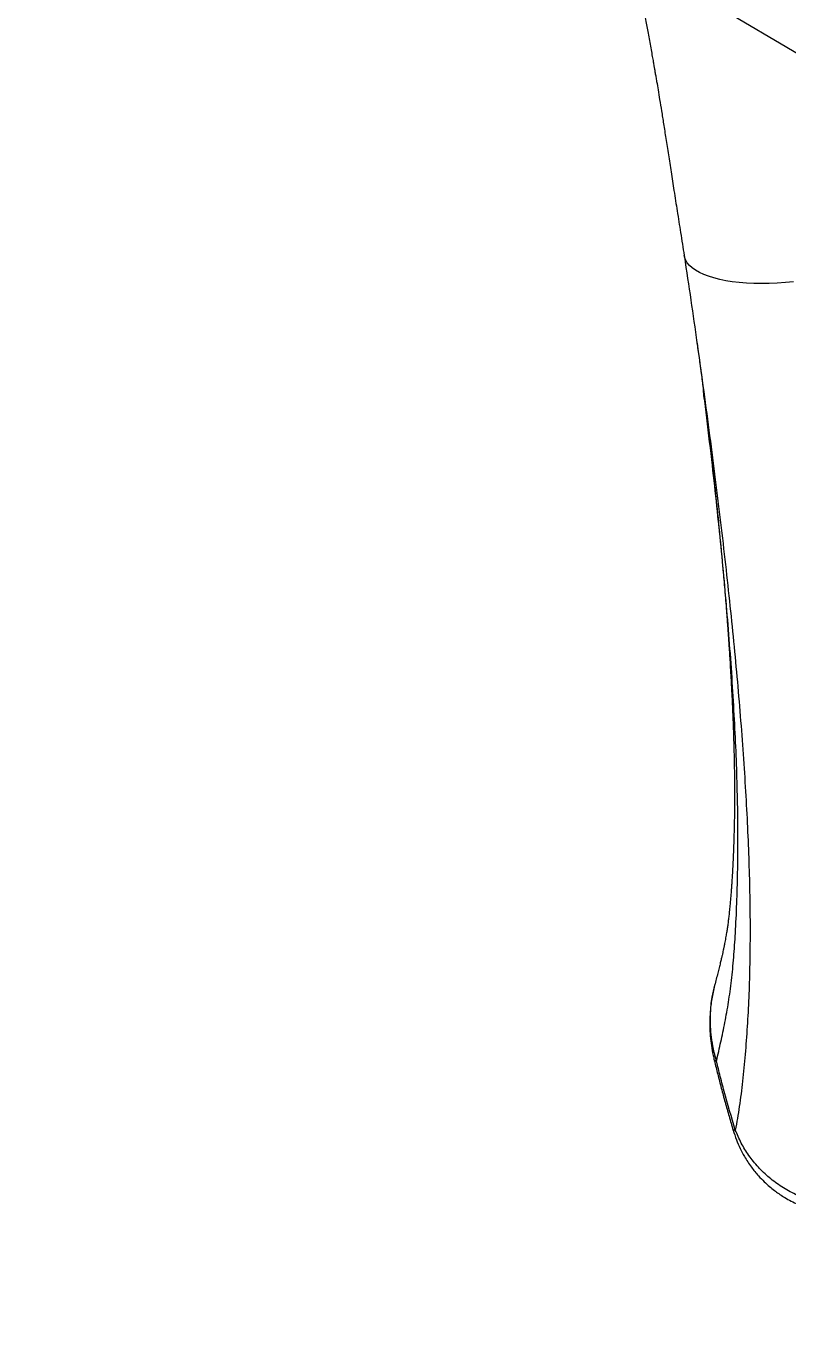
# Model space of a CAD drawing. Header units: millimetres. Extents: x -5609 to 5139, y -3980 to 3221.
# Drawn here: x 1279 to 1733, y -1118 to -338 of the extents above; entities that cross this region are included whole.
import ezdxf

# ---------------------------------------------------------------- set-up
doc = ezdxf.new("R2010")
doc.units = ezdxf.units.MM
for name, color, linetype in [('DIKOM_ОБЪЕКТ', 7, 'Continuous'), ('DIKOM_РАЗМЕР_ЗОНА', 7, 'Continuous'), ('DIKOM_РАЗМЕР_ОБЪЕКТА', 7, 'Continuous')]:
    doc.layers.add(name, color=color, linetype=linetype)
doc.styles.add('style1', font='arial.ttf', dxfattribs={"width": 0.8})
doc.dimstyles.new('1-50', dxfattribs={"dimtxt": 300, "dimasz": 200, "dimexe": 100, "dimexo": 0, "dimgap": 100, "dimtad": 1, "dimtxsty": 'style1', "dimcen": 200, "dimclrd": 7, "dimclre": 7, "dimclrt": 7, "dimadec": 1, "dimazin": 2, "dimtfac": 1, "dimtmove": 0, "dimatfit": 2, "dimfxl": 0, "dimlwd": 25, "dimlwe": 18, "dimarcsym": 0})

# ---------------------------------------------------------------- blocks, each defined once
blk = doc.blocks.new('A$Cc336a1e3')
at = {"color": 7, "linetype": 'Continuous', "lineweight": 15}
for p, q in [((4369.02, 1030.63), (4686.26, 842.91)), ((4491.56, 797.25), (4491.44, 797.82)), ((4498.79, 747.88), (4499.09, 745.78)), ((4503.26, 714.63), (4502.89, 717.62)), ((4509.72, 363.01), (4509.88, 363.74)), ((4510.68, 318), (4510.68, 318.04))]:
    blk.add_line(p, q, dxfattribs=at)
at = {"color": 8, "linetype": 'Continuous', "lineweight": 15, "flags": 128}
for points in [[(4556.69, 782.22), (4551.8, 781.74), (4546.96, 781.4), (4542.18, 781.19), (4537.5, 781.13), (4532.94, 781.2), (4528.51, 781.4), (4524.24, 781.75), (4520.16, 782.22), (4516.28, 782.83), (4512.62, 783.57), (4509.2, 784.44), (4506.04, 785.43), (4503.15, 786.53), (4500.55, 787.74), (4498.26, 789.06), (4496.27, 790.47), (4494.61, 791.98), (4493.28, 793.57), (4492.28, 795.23), (4491.63, 796.97), (4491.56, 797.25)], [(4521.95, 276.79), (4521.13, 276.62), (4520.66, 276.56), (4520.54, 276.61), (4520.64, 276.69)]]:
    blk.add_lwpolyline(points, dxfattribs=at)
at = {"color": 7, "linetype": 'Continuous', "lineweight": 15}
for points, knots in [([(4464.88, 957.44), (4465.26, 955.48), (4465.97, 951.69), (4466.97, 946.46), (4467.83, 941.83), (4468.64, 937.53), (4469.42, 933.3), (4470.18, 929.16), (4470.97, 924.83), (4471.73, 920.57), (4472.42, 916.69), (4472.99, 913.46), (4473.44, 910.89), (4473.82, 908.72), (4474.18, 906.59), (4474.6, 904.15), (4475.18, 900.77), (4475.93, 896.27), (4476.9, 890.46), (4477.99, 883.72), (4479.22, 876.02), (4480.59, 867.33), (4482.06, 857.8), (4483.66, 847.42), (4485.4, 836.24), (4487.31, 824.19), (4489.35, 811.34), (4490.73, 802.4), (4491.44, 797.82)], [0, 0, 0, 0, 0.039441, 0.07591, 0.107866, 0.141116, 0.168809, 0.197879, 0.228326, 0.258641, 0.285062, 0.306686, 0.323525, 0.336111, 0.349724, 0.365738, 0.384155, 0.41595, 0.453097, 0.49554, 0.543146, 0.596057, 0.654485, 0.714752, 0.780119, 0.849914, 0.923178, 1, 1, 1, 1]), ([(4491.56, 797.24), (4492.86, 788.56), (4495.46, 771.24), (4497.89, 754.27), (4499.09, 745.81)], [0, 0, 0, 0, 0.501314, 1, 1, 1, 1]), ([(4499.1, 745.78), (4499.12, 745.64), (4499.6, 742.23), (4500.51, 735.67), (4501.56, 727.92), (4502.34, 721.97), (4502.75, 718.78), (4503.01, 716.76), (4503.15, 715.65), (4503.24, 714.91), (4503.28, 714.59), (4503.28, 714.62), (4503.28, 714.63)], [0, 0, 0, 0, 0.012127, 0.293556, 0.574418, 0.708555, 0.83882, 0.873146, 0.908054, 0.943192, 0.980593, 1, 1, 1, 1]), ([(4502.91, 717.63), (4503.12, 715.99), (4503.57, 712.45), (4504.34, 706.31), (4505.2, 699.21), (4506.09, 691.62), (4507.01, 683.72), (4507.93, 675.69), (4508.84, 667.54), (4509.74, 659.29), (4510.62, 651.02), (4511.44, 643.13), (4512.12, 636.35), (4512.68, 630.73), (4513.12, 626.17), (4513.5, 622.22), (4513.85, 618.53), (4514.2, 614.71), (4514.62, 610.07), (4515.1, 604.64), (4515.62, 598.55), (4516.14, 592.24), (4516.6, 586.48), (4516.99, 581.4), (4517.31, 577.14), (4517.6, 573.13), (4517.89, 569.11), (4518.18, 564.84), (4518.48, 560.23), (4518.82, 554.96), (4519.15, 549.32), (4519.48, 543.53), (4519.75, 538.37), (4519.95, 534.38), (4520.09, 531.48), (4520.19, 529.25), (4520.3, 526.87), (4520.42, 524.06), (4520.55, 520.8), (4520.68, 517.29), (4520.81, 513.63), (4520.93, 509.86), (4521.04, 506.1), (4521.13, 502.61), (4521.21, 499.29), (4521.28, 495.85), (4521.35, 491.84), (4521.41, 487.31), (4521.45, 482.41), (4521.47, 477.39), (4521.46, 472.41), (4521.42, 466.99), (4521.34, 461.38), (4521.23, 455.76), (4521.1, 450.85), (4520.97, 446.92), (4520.84, 443.51), (4520.71, 440.21), (4520.54, 436.53), (4520.34, 432.66), (4520.12, 428.82), (4519.89, 425.28), (4519.68, 422.18), (4519.47, 419.39), (4519.26, 416.6), (4519.01, 413.62), (4518.71, 410.31), (4518.39, 406.94), (4518.03, 403.71), (4517.68, 400.81), (4517.31, 398.11), (4516.98, 395.92), (4516.7, 394.19), (4516.46, 392.75), (4516.18, 391.18), (4515.88, 389.56), (4515.59, 388.05), (4515.34, 386.79), (4515.14, 385.81), (4514.95, 384.89), (4514.72, 383.81), (4514.41, 382.4), (4514.03, 380.7), (4513.56, 378.66), (4512.97, 376.19), (4512.27, 373.34), (4511.47, 370.14), (4510.57, 366.69), (4509.93, 364.27), (4509.6, 363.04)], [0, 0, 0, 0, 0.011797, 0.025567, 0.040406, 0.056141, 0.072608, 0.089803, 0.106683, 0.12421, 0.142384, 0.159793, 0.175248, 0.186635, 0.196665, 0.205337, 0.212874, 0.22129, 0.231069, 0.244296, 0.258423, 0.27307, 0.288228, 0.299009, 0.309138, 0.318615, 0.327724, 0.337983, 0.349562, 0.361232, 0.376625, 0.391263, 0.404525, 0.415502, 0.421548, 0.426686, 0.432603, 0.439877, 0.448489, 0.457941, 0.467415, 0.477433, 0.487961, 0.497605, 0.50564, 0.515042, 0.525822, 0.538948, 0.553008, 0.567357, 0.581986, 0.596333, 0.615034, 0.632176, 0.64745, 0.66049, 0.669134, 0.679798, 0.69212, 0.704859, 0.717916, 0.730541, 0.740759, 0.749696, 0.759501, 0.770346, 0.781758, 0.796432, 0.809121, 0.82191, 0.835763, 0.848068, 0.854369, 0.861398, 0.869155, 0.877624, 0.885479, 0.891847, 0.896732, 0.900326, 0.905719, 0.912375, 0.920291, 0.929635, 0.940827, 0.953886, 0.967907, 0.983587, 1, 1, 1, 1]), ([(4509.8, 363.79), (4509.17, 361.16), (4507.92, 355.92), (4506.96, 347.97), (4506.65, 340.76), (4506.87, 334.29), (4507.42, 328.48), (4508.2, 323.65), (4508.92, 320.27), (4509.29, 318.76), (4509.43, 318.2), (4509.45, 318.11), (4509.46, 318.09), (4509.46, 318.07), (4509.46, 318.07), (4509.46, 318.07), (4509.46, 318.06), (4509.46, 318.06), (4509.46, 318.06), (4509.47, 318.05), (4509.47, 318.04), (4509.47, 318.04), (4509.47, 318.03)], [0, 0, 0, 0, 0.174554, 0.347308, 0.516373, 0.641304, 0.767387, 0.895587, 0.960428, 0.993021, 0.997102, 0.998124, 0.998634, 0.998889, 0.998961, 0.999009, 0.999063, 0.999108, 0.999186, 0.999327, 0.999579, 1, 1, 1, 1]), ([(4509.52, 318.06), (4510.15, 315.4), (4511.46, 309.94), (4513.57, 301.7), (4515.82, 293.34), (4518.17, 285), (4519.83, 279.47), (4520.65, 276.7)], [0, 0, 0, 0, 0.19114, 0.393358, 0.595553, 0.797759, 1, 1, 1, 1]), ([(4510.68, 318.04), (4510.68, 318.04), (4510.69, 318.05), (4510.7, 318.07), (4510.71, 318.09)], [0, 0, 0, 0, 0.498539, 1, 1, 1, 1]), ([(4521.95, 276.79), (4519.68, 284.43), (4516.41, 295.44), (4513.13, 308.06), (4511.75, 313.62), (4511.15, 316.07), (4510.89, 317.15), (4510.76, 317.67), (4510.71, 317.9), (4510.68, 318)], [0, 0, 0, 0, 0.559947, 0.806347, 0.914787, 0.962506, 0.983502, 0.992742, 1, 1, 1, 1]), ([(4520.64, 276.69), (4521.25, 274.79), (4522.42, 271.09), (4524.72, 265.87), (4527.63, 260.37), (4531.26, 254.86), (4535.32, 249.89), (4539.01, 246.08), (4542.18, 243.2), (4545.09, 240.86), (4547.88, 238.83), (4550.84, 236.89), (4554.31, 234.87), (4558.43, 232.82), (4563.24, 230.83), (4568.79, 229.06), (4574.69, 227.74), (4580.78, 226.95), (4586.94, 226.69), (4593.46, 227.01), (4600.24, 228.04), (4607.16, 229.76), (4611.65, 231.55), (4613.93, 232.45)], [0, 0, 0, 0, 0.051755, 0.100712, 0.147097, 0.212067, 0.270304, 0.311597, 0.3482, 0.380034, 0.407216, 0.436538, 0.470834, 0.510086, 0.554431, 0.604117, 0.659378, 0.708896, 0.761432, 0.817203, 0.876042, 0.936887, 1, 1, 1, 1]), ([(4612.63, 235.63), (4610.46, 234.92), (4606.1, 233.5), (4599.26, 232.18), (4592.26, 231.47), (4585.18, 231.47), (4578.09, 232.17), (4571.1, 233.56), (4564.29, 235.63), (4557.02, 238.64), (4549.52, 242.79), (4542.1, 248.27), (4535.54, 254.54), (4529.96, 261.47), (4525.3, 268.88), (4523.07, 274.16), (4521.95, 276.79)], [0, 0, 0, 0, 0.062465, 0.125367, 0.189205, 0.25294, 0.316791, 0.38126, 0.445124, 0.508565, 0.593345, 0.676559, 0.758753, 0.840522, 0.920564, 1, 1, 1, 1])]:
    blk.add_open_spline(points, degree=3, knots=knots, dxfattribs=at)
at = {"color": 8, "linetype": 'Continuous', "lineweight": 15}
for points, knots in [([(4499.09, 745.78), (4499.19, 745.11), (4500.59, 735.36), (4503.13, 716.87), (4506.68, 690.37), (4510.01, 664.33), (4513.16, 638.73), (4516.09, 613.59), (4518.79, 588.89), (4521.25, 564.64), (4523.46, 540.84), (4525.4, 517.6), (4527.05, 494.98), (4528.4, 473.06), (4529.46, 451.8), (4530.22, 431.21), (4530.66, 411.29), (4530.77, 392.04), (4530.55, 373.47), (4529.99, 355.6), (4529.07, 338.43), (4527.86, 321.74), (4526.31, 305.8), (4524.4, 290.66), (4522.77, 281.41), (4521.95, 276.79)], [0, 0, 0, 0, 0.003318, 0.048398, 0.093431, 0.138459, 0.183498, 0.22856, 0.273699, 0.318988, 0.36448, 0.410108, 0.455556, 0.500846, 0.546028, 0.591157, 0.636279, 0.681442, 0.726693, 0.772082, 0.817612, 0.863335, 0.909017, 0.954557, 1, 1, 1, 1]), ([(4510.71, 318.09), (4511.59, 321.8), (4513.35, 329.22), (4515.79, 340.79), (4517.95, 352.9), (4519.74, 365.76), (4521.04, 379.58), (4522.08, 394.89), (4522.89, 411.64), (4523.4, 429.97), (4523.57, 448.96), (4523.4, 468.71), (4522.9, 489.23), (4522.05, 510.51), (4520.89, 532.38), (4519.44, 554.83), (4517.7, 577.67), (4515.71, 600.88), (4513.48, 624.4), (4511, 648.36), (4508.17, 673.87), (4505.6, 695.94), (4503.83, 710.09), (4503.26, 714.63)], [0, 0, 0, 0, 0.043412, 0.08675, 0.129995, 0.173164, 0.21631, 0.259447, 0.310239, 0.36096, 0.411593, 0.462123, 0.513453, 0.564669, 0.615797, 0.666844, 0.717801, 0.767747, 0.817579, 0.867301, 0.91695, 0.973315, 1, 1, 1, 1]), ([(4510.71, 318.09), (4510.7, 318.11), (4510.68, 318.16), (4510.66, 318.25), (4510.62, 318.39), (4510.55, 318.62), (4510.42, 319.04), (4510.21, 319.79), (4509.84, 321.14), (4509.24, 323.55), (4508.33, 327.84), (4507.51, 333.5), (4507.06, 339.98), (4507.11, 347.4), (4507.77, 355.17), (4509.13, 360.66), (4509.72, 363.01)], [0, 0, 0, 0, 0.001919, 0.003426, 0.006117, 0.010925, 0.019505, 0.034819, 0.062136, 0.110808, 0.19732, 0.350171, 0.485719, 0.624002, 0.839312, 1, 1, 1, 1]), ([(4510.68, 318.04), (4510.32, 317.99), (4509.61, 317.89), (4509.3, 317.91), (4509.43, 318), (4509.48, 318.03)], [0, 0, 0, 0, 0.379391, 0.762108, 1, 1, 1, 1])]:
    blk.add_open_spline(points, degree=3, knots=knots, dxfattribs=at)
blk = doc.blocks.new('*D2')
at = {"layer": 'Defpoints', "color": 0, "transparency": 16777216}
for p in [(-5158.5, 3221.44), (639.33, 3221.44), (2080.28, -2772.9)]:
    blk.add_point(p, dxfattribs=at)
at = {"layer": 'DIKOM_РАЗМЕР_ЗОНА', "color": 7, "lineweight": 18, "transparency": 16777216}
for p, q in [((639.33, 3221.44), (-5258.5, 3221.44)), ((2080.28, -2772.9), (-5258.5, -2772.9))]:
    blk.add_line(p, q, dxfattribs=at)
at = {"layer": 'DIKOM_РАЗМЕР_ЗОНА', "color": 7, "lineweight": 25, "transparency": 16777216}
blk.add_line((-5158.5, -2572.9), (-5158.5, 3021.44), dxfattribs=at)
at = {"layer": 'DIKOM_РАЗМЕР_ЗОНА', "color": 7, "transparency": 16777216}
for points in [[(-5191.83, 3021.44), (-5125.17, 3021.44), (-5158.5, 3221.44)], [(-5191.83, -2572.9), (-5125.17, -2572.9), (-5158.5, -2772.9)]]:
    blk.add_solid(points, dxfattribs=at)
at = {"layer": 'DIKOM_РАЗМЕР_ЗОНА', "color": 7, "transparency": 16777216, "insert": (-5411.67, 224.27), "char_height": 300, "attachment_point": 5, "rotation": 90, "style": 'style1'}
blk.add_mtext('6000', dxfattribs=at)
blk = doc.blocks.new('*D3')
at = {"layer": 'Defpoints', "color": 0, "transparency": 16777216}
for p in [(3639.92, 380.08), (-2820.17, -123), (3639.92, -3311)]:
    blk.add_point(p, dxfattribs=at)
at = {"layer": 'DIKOM_РАЗМЕР_ОБЪЕКТА', "color": 7, "lineweight": 18, "transparency": 16777216}
for p, q in [((3639.92, 380.08), (3639.92, -3411)), ((-2820.17, -123), (-2820.17, -3411))]:
    blk.add_line(p, q, dxfattribs=at)
at = {"layer": 'DIKOM_РАЗМЕР_ОБЪЕКТА', "color": 7, "lineweight": 25, "transparency": 16777216}
blk.add_line((-2620.17, -3311), (3439.92, -3311), dxfattribs=at)
at = {"layer": 'DIKOM_РАЗМЕР_ОБЪЕКТА', "color": 7, "transparency": 16777216}
for points in [[(-2620.17, -3277.67), (-2620.17, -3344.33), (-2820.17, -3311)], [(3439.92, -3277.67), (3439.92, -3344.33), (3639.92, -3311)]]:
    blk.add_solid(points, dxfattribs=at)
at = {"layer": 'DIKOM_РАЗМЕР_ОБЪЕКТА', "color": 7, "transparency": 16777216, "insert": (300, -3057.83), "char_height": 300, "attachment_point": 5, "style": 'style1'}
blk.add_mtext('6450', dxfattribs=at)
blk = doc.blocks.new('*D4')
at = {"layer": 'Defpoints', "color": 0, "transparency": 16777216}
for p in [(-4320.17, -436.14), (5138.62, -774.64), (5138.62, -3880)]:
    blk.add_point(p, dxfattribs=at)
at = {"layer": 'DIKOM_РАЗМЕР_ЗОНА', "color": 7, "lineweight": 18, "transparency": 16777216}
for p, q in [((-4320.17, -436.14), (-4320.17, -3980)), ((5138.62, -774.64), (5138.62, -3980))]:
    blk.add_line(p, q, dxfattribs=at)
at = {"layer": 'DIKOM_РАЗМЕР_ЗОНА', "color": 7, "lineweight": 25, "transparency": 16777216}
blk.add_line((-4120.17, -3880), (4938.62, -3880), dxfattribs=at)
at = {"layer": 'DIKOM_РАЗМЕР_ЗОНА', "color": 7, "transparency": 16777216}
for points in [[(-4120.17, -3846.67), (-4120.17, -3913.33), (-4320.17, -3880)], [(4938.62, -3846.67), (4938.62, -3913.33), (5138.62, -3880)]]:
    blk.add_solid(points, dxfattribs=at)
at = {"layer": 'DIKOM_РАЗМЕР_ЗОНА', "color": 7, "transparency": 16777216, "insert": (346.78, -3626.83), "char_height": 300, "attachment_point": 5, "style": 'style1'}
blk.add_mtext('9450', dxfattribs=at)

msp = doc.modelspace()

# ---------------------------------------------------------------- linework, layer by layer
at = {"layer": 'DIKOM_РАЗМЕР_ОБЪЕКТА'}
msp.add_circle((2594.5, 436), 1052.678, dxfattribs=at)

# ---------------------------------------------------------------- block references
at = {"layer": 'DIKOM_ОБЪЕКТ'}
msp.add_blockref('A$Cc336a1e3', (-2820.166, -1272.903), dxfattribs=at)

# ---------------------------------------------------------------- dimensions: what is measured, and where the dimension line sits
at = {"layer": 'DIKOM_РАЗМЕР_ЗОНА'}
dim = msp.add_linear_dim(base=(-5158.5, 3221.444), p1=(2080.276, -2772.903), p2=(639.334, 3221.444), angle=90, text='6000', dimstyle='1-50', dxfattribs=at)
dim.commit()
dim.dimension.update_dxf_attribs({"geometry": '*D2', "text_midpoint": (-5158.5, 224.27), "dimtype": 160})
dim = msp.add_linear_dim(base=(5138.624, -3880), p1=(-4320.166, -436.141), p2=(5138.624, -774.641), text='9450', dimstyle='1-50', dxfattribs=at)
dim.commit()
dim.dimension.update_dxf_attribs({"geometry": '*D4', "text_midpoint": (346.776, -3880), "dimtype": 160})
at = {"layer": 'DIKOM_РАЗМЕР_ОБЪЕКТА'}
dim = msp.add_linear_dim(base=(3639.915, -3311), p1=(-2820.166, -123), p2=(3639.915, 380.085), text='6450', dimstyle='1-50', dxfattribs=at)
dim.commit()
dim.dimension.update_dxf_attribs({"geometry": '*D3', "text_midpoint": (300, -3311), "dimtype": 160})

doc.saveas('drawing.dxf')
